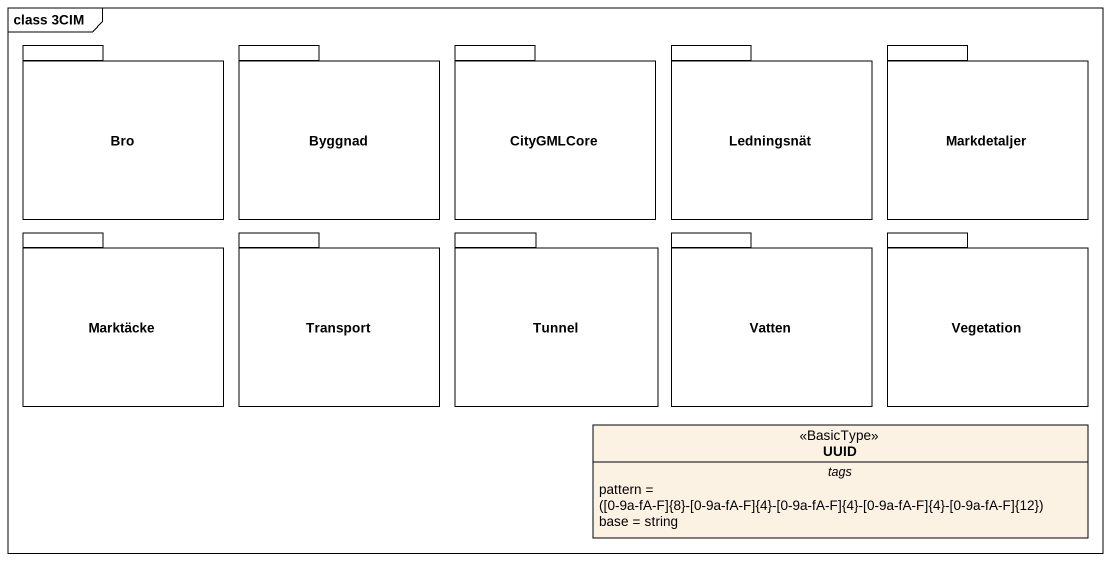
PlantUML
@startuml
mainframe class 3CIM
hide circle
hide empty members
package Bro {
}
package Byggnad {
}
package CityGMLCore {
}
package Ledningsnät {
}
package Markdetaljer {
}
package Marktäcke {
}
package Transport {
}
package Tunnel {
}
package Vatten {
}
package Vegetation {
}
class UUID <<BasicType>> {
  -- tags --
  {field} pattern = ([0-9a-fA-F]{8}-[0-9a-fA-F]{4}-[0-9a-fA-F]{4}-[0-9a-fA-F]{4}-[0-9a-fA-F]{12})
  base = string
}
@enduml
